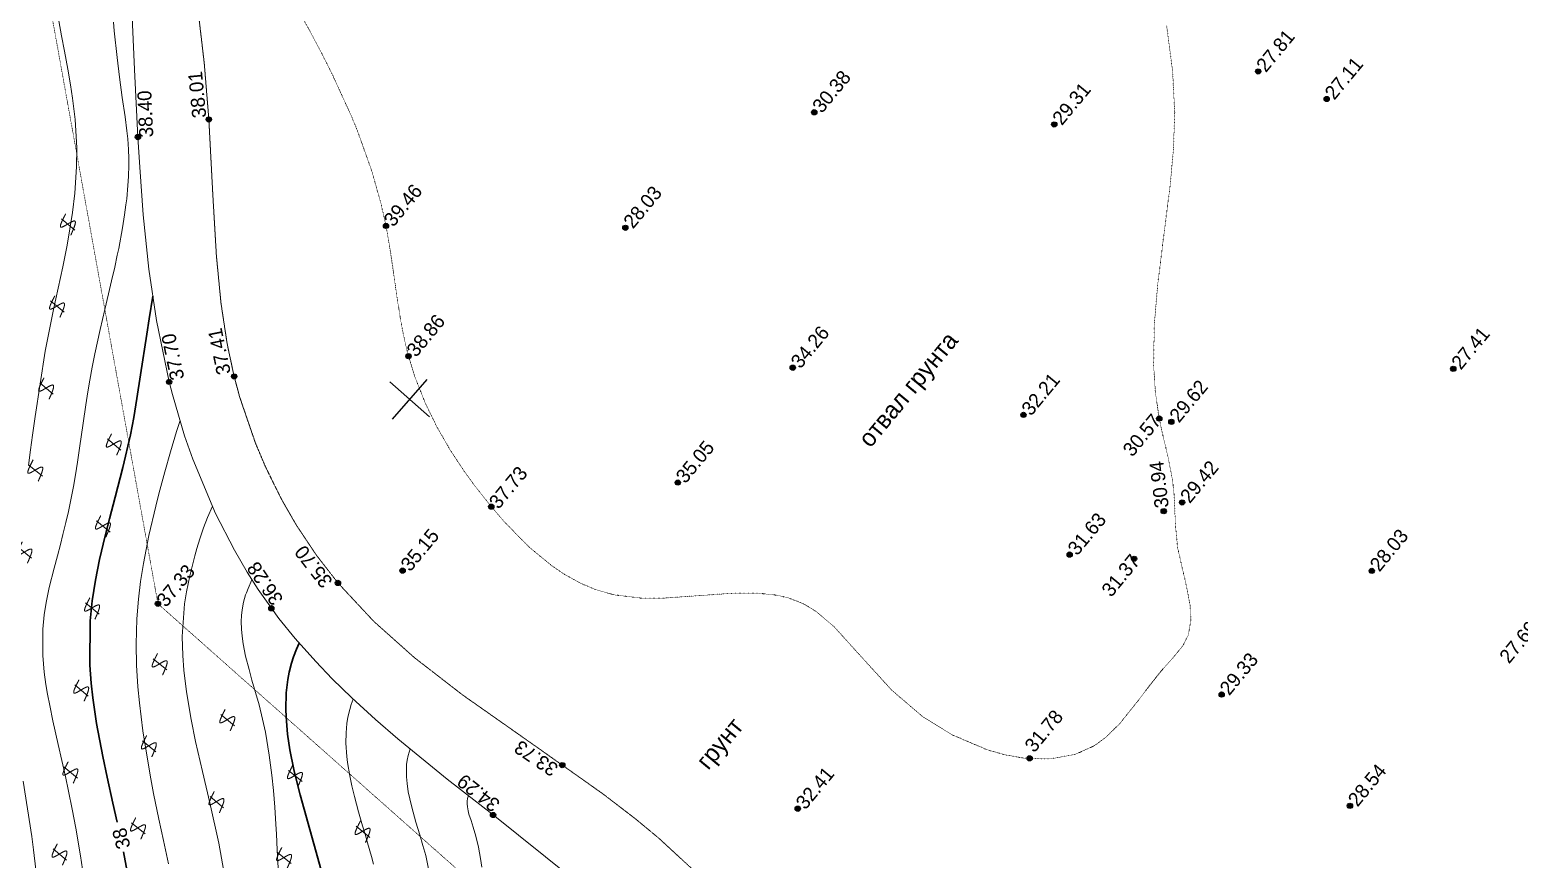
# Model space of a CAD drawing. Header units: millimetres. Extents: x -2893842 to -949497, y -1203244 to 262218.
# Drawn here: x -2119264 to -2034347, y -256348 to -209063 of the extents above; entities that cross this region are included whole.
import ezdxf

# ---------------------------------------------------------------- set-up
doc = ezdxf.new("R2010")
doc.units = ezdxf.units.MM
doc.linetypes.add('g5_05x2', pattern=[3.5, 2.5, -1])
doc.linetypes.add('g5_366', pattern=[0.85, 0.1, -0.75])
doc.layers.get('0').update_dxf_attribs({"lineweight": 5})
for name, color, linetype in [('!!!_ Размеры', 7, 'Continuous'), ('02_сетка', 253, 'Continuous'), ('10_Границы покрытий и угодий', 253, 'Continuous'), ('13_Растительность', 253, 'Continuous'), ('19_Горизонтали', 253, 'Continuous'), ('61_Отметки высоты поверхности', 253, 'Continuous')]:
    doc.layers.add(name, color=color, linetype=linetype)
doc.styles.add('LIKE17', font='d431.shx')
doc.styles.add('LIKE36', font='pragmai.shx')

# ---------------------------------------------------------------- blocks, each defined once
blk = doc.blocks.new('g5_330')
blk.add_hatch(color=0).paths.add_polyline_path([(-0.15, 0, 1), (0.15, 0, 1)])
at = {"color": 0}
blk.add_circle((0, 0), 0.15, dxfattribs=at)
blk = doc.blocks.new('g5_411')
at = {"color": 0, "linetype": 'Continuous', "lineweight": 15}
for points in [[(0.375, 1), (0.365, 0.998), (0.355, 0.996), (0.346, 0.994), (0.336, 0.991), (0.326, 0.989), (0.316, 0.987), (0.307, 0.985), (0.297, 0.983), (0.287, 0.981), (0.277, 0.979), (0.268, 0.976), (0.258, 0.974), (0.248, 0.972), (0.238, 0.97), (0.228, 0.968), (0.219, 0.966), (0.209, 0.963), (0.199, 0.961), (0.189, 0.959), (0.18, 0.957), (0.17, 0.955), (0.16, 0.952), (0.15, 0.95), (0.141, 0.948), (0.131, 0.946), (0.121, 0.943), (0.111, 0.941), (0.102, 0.939), (0.092, 0.937), (0.082, 0.934), (0.073, 0.932), (0.063, 0.93), (0.053, 0.927), (0.043, 0.925), (0.034, 0.923), (0.024, 0.92), (0.014, 0.918), (0.005, 0.915), (-0.005, 0.913), (-0.015, 0.911), (-0.025, 0.908), (-0.034, 0.906), (-0.044, 0.903), (-0.054, 0.901), (-0.063, 0.898), (-0.073, 0.895), (-0.083, 0.893), (-0.092, 0.89), (-0.102, 0.887), (-0.111, 0.885), (-0.121, 0.882), (-0.131, 0.879), (-0.14, 0.876), (-0.15, 0.873), (-0.159, 0.87), (-0.169, 0.867), (-0.178, 0.864), (-0.188, 0.861), (-0.197, 0.858), (-0.207, 0.855), (-0.216, 0.852), (-0.226, 0.849), (-0.235, 0.845), (-0.245, 0.842), (-0.254, 0.838), (-0.263, 0.834), (-0.272, 0.831), (-0.282, 0.827), (-0.291, 0.823), (-0.3, 0.818), (-0.309, 0.814), (-0.318, 0.809), (-0.327, 0.805), (-0.335, 0.799), (-0.344, 0.794), (-0.352, 0.788), (-0.36, 0.782), (-0.367, 0.775), (-0.374, 0.768), (-0.379, 0.76), (-0.383, 0.75), (-0.385, 0.741), (-0.384, 0.731), (-0.38, 0.721), (-0.375, 0.713), (-0.369, 0.705), (-0.361, 0.698), (-0.354, 0.692), (-0.346, 0.686), (-0.337, 0.681), (-0.329, 0.675), (-0.32, 0.67), (-0.312, 0.665), (-0.303, 0.661), (-0.294, 0.656), (-0.285, 0.652), (-0.276, 0.647), (-0.267, 0.643), (-0.258, 0.639), (-0.249, 0.635), (-0.239, 0.631), (-0.23, 0.627), (-0.221, 0.623), (-0.212, 0.619), (-0.202, 0.616), (-0.193, 0.612), (-0.184, 0.608), (-0.174, 0.605), (-0.165, 0.601), (-0.156, 0.597), (-0.146, 0.594), (-0.137, 0.59), (-0.128, 0.587), (-0.118, 0.584), (-0.109, 0.58), (-0.099, 0.577), (-0.09, 0.573), (-0.081, 0.57), (-0.071, 0.567), (-0.062, 0.563), (-0.052, 0.56), (-0.043, 0.556), (-0.034, 0.553), (-0.024, 0.55), (-0.015, 0.546), (-0.005, 0.543), (0.004, 0.54), (0.013, 0.536), (0.023, 0.533), (0.032, 0.53), (0.042, 0.526), (0.051, 0.523), (0.061, 0.519), (0.07, 0.516), (0.079, 0.513), (0.089, 0.509), (0.098, 0.506), (0.108, 0.502), (0.117, 0.499), (0.126, 0.495), (0.136, 0.492), (0.145, 0.488), (0.154, 0.485), (0.164, 0.481), (0.173, 0.477), (0.182, 0.474), (0.191, 0.47), (0.201, 0.466), (0.21, 0.462), (0.219, 0.458), (0.228, 0.454), (0.238, 0.45), (0.247, 0.446), (0.256, 0.442), (0.265, 0.438), (0.274, 0.433), (0.283, 0.429), (0.292, 0.425), (0.301, 0.42), (0.309, 0.415), (0.318, 0.41), (0.327, 0.405), (0.335, 0.4), (0.343, 0.394), (0.351, 0.388), (0.359, 0.382), (0.367, 0.375), (0.374, 0.368), (0.38, 0.36), (0.385, 0.352), (0.39, 0.343), (0.392, 0.333), (0.392, 0.323), (0.391, 0.313), (0.387, 0.304), (0.382, 0.295), (0.377, 0.287), (0.37, 0.279), (0.363, 0.272), (0.356, 0.266), (0.348, 0.259), (0.34, 0.253), (0.332, 0.248), (0.323, 0.242), (0.315, 0.237), (0.306, 0.232), (0.298, 0.227), (0.289, 0.222), (0.28, 0.217), (0.271, 0.213), (0.262, 0.208), (0.253, 0.204), (0.244, 0.2), (0.235, 0.196), (0.226, 0.192), (0.217, 0.188), (0.207, 0.184), (0.198, 0.18), (0.189, 0.176), (0.179, 0.173), (0.17, 0.169), (0.161, 0.165), (0.151, 0.162), (0.142, 0.158), (0.133, 0.155), (0.123, 0.151), (0.114, 0.148), (0.105, 0.145), (0.095, 0.141), (0.086, 0.138), (0.076, 0.135), (0.067, 0.132), (0.057, 0.129), (0.048, 0.125), (0.038, 0.122), (0.029, 0.119), (0.019, 0.116), (0.01, 0.113), (0, 0.11), (-0.009, 0.107), (-0.019, 0.104), (-0.028, 0.101), (-0.038, 0.098), (-0.048, 0.095), (-0.057, 0.092), (-0.067, 0.089), (-0.076, 0.086), (-0.086, 0.083), (-0.095, 0.08), (-0.105, 0.078), (-0.115, 0.075), (-0.124, 0.072), (-0.134, 0.069), (-0.143, 0.066), (-0.153, 0.063), (-0.162, 0.061), (-0.172, 0.058), (-0.182, 0.055), (-0.191, 0.052), (-0.201, 0.049), (-0.21, 0.047), (-0.22, 0.044), (-0.23, 0.041), (-0.239, 0.038), (-0.249, 0.036), (-0.259, 0.033), (-0.268, 0.03), (-0.278, 0.027), (-0.287, 0.025), (-0.297, 0.022), (-0.307, 0.019), (-0.316, 0.017), (-0.326, 0.014), (-0.336, 0.011), (-0.345, 0.008), (-0.355, 0.006), (-0.364, 0.003), (-0.374, 0), (-0.375, 0)], [(0, 1), (0, 0)]]:
    blk.add_lwpolyline(points, dxfattribs=at)
blk = doc.blocks.new('Топо_07.04.17')
at = {"layer": '02_сетка', "linetype": 'Continuous'}
for p, q in [((-182810, -98401), (-180588, -96385)), ((-180691, -98504), (-182707, -96283))]:
    blk.add_line(p, q, dxfattribs=at)
at = {"layer": '10_Границы покрытий и угодий', "linetype": 'g5_366', "lineweight": 20}
blk.add_lwpolyline([(-253256, -136421), (-257289, -111615), (-257226, -84968), (-249683, -84247), (-251516, -65183), (-261796, -65589), (-262936, -17292), (-244466, -16022), (-244810, -12981), (-203656, -10152), (-197276, -107357), (-175782, -131278)], close=True, dxfattribs=at)
at = {"layer": '10_Границы покрытий и угодий', "linetype": 'Continuous', "lineweight": 20}
blk.add_lwpolyline([(-172946, -128215), (-179649, -121475), (-182012, -119144), (-184545, -116553), (-185692, -115312), (-186899, -113930), (-187887, -112724), (-188709, -111650), (-189727, -110203), (-190512, -108966), (-190880, -108340), (-191504, -107190), (-192017, -106146), (-192604, -104819), (-193438, -102609), (-194371, -99397), (-194683, -98019), (-195113, -95599), (-195216, -94861), (-195546, -91300), (-195642, -88342), (-195610, -85234), (-195503, -82501), (-195411, -80791), (-195168, -76945), (-194875, -72647)], dxfattribs=at)
at = {"layer": '10_Границы покрытий и угодий', "linetype": 'g5_05x2', "lineweight": 20}
blk.add_lwpolyline([(-191201, -70474), (-191179, -77041), (-191279, -80249), (-191533, -84449), (-191728, -88023), (-191772, -90748), (-191683, -93093), (-191498, -94970), (-191314, -96185), (-190719, -98885), (-190287, -100343), (-189563, -102335), (-188922, -103804), (-187983, -105630), (-186944, -107335), (-185159, -109745), (-183086, -112064), (-180604, -114478), (-176852, -117807), (-173282, -120992), (-171606, -122609), (-170415, -123848), (-168703, -125827)], dxfattribs=at)
at = {"layer": '10_Границы покрытий и угодий', "linetype": 'g5_366', "lineweight": 20}
blk.add_lwpolyline([(-185571, -74489), (-185002, -75860), (-184505, -77117), (-184024, -78410), (-183189, -80955), (-182924, -81894), (-182379, -84223), (-182068, -86121), (-181929, -87417), (-181852, -88660), (-181803, -90110), (-181758, -91702), (-181692, -93036), (-181595, -94141), (-181490, -94942), (-181258, -96168), (-180845, -97697), (-180323, -99165), (-179740, -100506), (-179131, -101713), (-178577, -102697), (-177769, -103997), (-177118, -104953), (-175875, -106542), (-174692, -107762), (-174045, -108312), (-173202, -108910), (-172399, -109362), (-171379, -109783), (-169901, -110135), (-168527, -110291), (-166230, -110388), (-164688, -110453), (-163238, -110607), (-162153, -110849), (-161488, -111087), (-160677, -111526), (-160052, -112013), (-159123, -112996), (-157551, -115184), (-156260, -116969), (-154667, -118677), (-153121, -119888), (-151235, -120957), (-150266, -121353), (-149185, -121672), (-147726, -121881), (-146289, -121784), (-145148, -121419), (-144406, -120995), (-143565, -120331), (-142317, -119090), (-141755, -118496), (-140888, -117623), (-140122, -116941), (-139479, -116317), (-139103, -115746), (-138857, -114902), (-138812, -114062), (-138901, -112953), (-139151, -110747), (-139128, -109410), (-139009, -107749), (-139003, -106898), (-139103, -105614), (-139278, -104152), (-139361, -103301), (-139412, -101827), (-139336, -100226), (-139042, -97965), (-138586, -95690), (-137948, -93046), (-137233, -90105), (-136817, -88084), (-136518, -86038), (-136372, -83695), (-136419, -81093)], dxfattribs=at)
at = {"layer": '19_Горизонтали', "linetype": 'Continuous', "lineweight": 20}
for points in [[(-203219, -122666), (-203273, -121131), (-203367, -119542), (-203452, -118438), (-203544, -117393), (-203628, -116542), (-203827, -114698), (-203978, -113316), (-204062, -112421), (-204109, -111770), (-204137, -111219), (-204153, -110506), (-204130, -109553), (-203959, -108055), (-203787, -107258), (-203595, -106563), (-203329, -105745), (-202930, -104666), (-202665, -103989), (-202424, -103375), (-202209, -102822), (-201966, -102169), (-201750, -101552), (-201540, -100910), (-201311, -100162), (-201123, -99516), (-200931, -98823), (-200720, -98038), (-200357, -96652), (-200085, -95622), (-199885, -94893), (-199701, -94244), (-199489, -93535), (-199253, -92794), (-198795, -91451), (-198400, -90350), (-198085, -89479), (-197828, -88764), (-197561, -88005), (-197337, -87346), (-197216, -86978), (-196865, -85842), (-196665, -85121), (-196524, -84560), (-196444, -84214), (-196291, -83473), (-196203, -82965), (-196112, -82322), (-196070, -81943), (-196028, -81434), (-196000, -80829), (-195995, -80372), (-196009, -79555), (-196045, -78458), (-196072, -77273), (-196081, -76156), (-196068, -74617), (-196058, -74129)], [(-199148, -73692), (-199084, -74575), (-199018, -75462), (-198947, -76486), (-198897, -77392), (-198868, -78175), (-198859, -79397), (-198944, -81018), (-199074, -82079), (-199349, -83568), (-199605, -84641), (-200123, -86463), (-200502, -87652), (-201292, -90010), (-202040, -92322), (-203036, -95953), (-203297, -96999), (-203499, -97819), (-203715, -98694)], [(-206058, -116540), (-205915, -119731), (-205898, -120493), (-205899, -123074)], [(-198352, -122163), (-198487, -120811), (-198608, -119571), (-198739, -118083), (-198819, -117025), (-198947, -114458), (-198961, -112849), (-198940, -111930), (-198875, -110695), (-198765, -109511), (-198563, -108074), (-198348, -106965), (-198114, -105976), (-197844, -104992), (-197354, -103440), (-196774, -101821), (-196515, -101144), (-196028, -99921), (-195583, -98840), (-195117, -97725), (-194842, -97124)], [(-195249, -123038), (-195364, -121310), (-195605, -118961), (-195826, -117141), (-196025, -115402), (-196142, -114126), (-196232, -112534), (-196240, -111289), (-196206, -110444), (-196107, -109359), (-195766, -107528), (-195582, -106874), (-195283, -105974), (-194871, -104886), (-194709, -104483), (-194479, -103940), (-194208, -103348), (-193922, -102790), (-193562, -102181)], [(-192186, -123458), (-192095, -122057), (-192039, -121166), (-192007, -120606), (-191960, -119621), (-191931, -118683), (-191920, -117795), (-191939, -116647), (-192014, -115317), (-192086, -114571), (-192195, -113733), (-192311, -113016), (-192438, -112282), (-192539, -111675), (-192648, -110890), (-192709, -110168), (-192721, -109742), (-192710, -109333), (-192671, -108900), (-192618, -108565), (-192545, -108241), (-192413, -107819), (-192249, -107417), (-192194, -107302), (-192073, -107065), (-191794, -106599)], [(-186737, -123502), (-186805, -123049), (-186936, -122251), (-187023, -121742), (-187110, -121242), (-187246, -120427), (-187379, -119540), (-187456, -118917), (-187511, -118329), (-187551, -117564), (-187553, -117221), (-187519, -116460), (-187447, -115882), (-187341, -115360), (-187239, -114998), (-187089, -114581), (-186972, -114314), (-186823, -114018)], [(-183635, -124207), (-183726, -123345), (-183817, -122748), (-183926, -122128), (-184062, -121383), (-184204, -120510), (-184265, -120031), (-184301, -119610), (-184318, -119148), (-184308, -118752), (-184271, -118371), (-184219, -118069), (-184159, -117826), (-184075, -117565), (-183914, -117199)], [(-180619, -124357), (-180633, -123865), (-180679, -123208), (-180761, -122559), (-180855, -122028), (-180934, -121655), (-181006, -121273), (-181032, -121073), (-181046, -120851), (-181042, -120685), (-181022, -120526), (-180981, -120369), (-180919, -120222)]]:
    blk.add_lwpolyline(points, dxfattribs=at)
at = {"layer": '19_Горизонтали', "linetype": 'Continuous', "lineweight": 30}
for points in [[(-200994, -119467), (-201110, -118372), (-201269, -116856), (-201384, -115647), (-201518, -113753), (-201567, -112267), (-201564, -111428), (-201526, -110394), (-201228, -107879), (-200985, -106763), (-200670, -105616), (-200304, -104480), (-199833, -103167), (-199477, -102234), (-199009, -101036), (-198383, -99409), (-197747, -97602), (-197453, -96653), (-197150, -95594), (-196791, -94275), (-196174, -92014), (-195940, -91163), (-195591, -89894)], [(-189562, -124920), (-189678, -123920), (-189844, -122800), (-190121, -121119), (-190316, -119940), (-190448, -119088), (-190553, -118330), (-190637, -117621), (-190734, -116483), (-190767, -115578), (-190763, -115084), (-190742, -114569), (-190711, -114167), (-190577, -113221), (-190403, -112479), (-190275, -112067), (-190087, -111576), (-189933, -111238), (-189717, -110828), (-189520, -110497)], [(-202645, -141047), (-202377, -138325), (-202268, -137332), (-201878, -134858), (-201716, -134058), (-201531, -133182), (-201297, -132081), (-201088, -131041), (-201088, -131041), (-200800, -129279), (-200678, -128123), (-200606, -126889), (-200587, -125276), (-200663, -123245), (-200823, -121180)]]:
    blk.add_lwpolyline(points, dxfattribs=at)
at = {"layer": '13_Растительность', "linetype": 'Continuous', "lineweight": 20, "xscale": 999.9999999999995, "yscale": 999.9999999999995, "zscale": 999.9999999999995, "rotation": 43.98139083737546}
for p in [(-199574, -85658, -67200), (-200716, -90234, -67200), (-201859, -94811, -67200), (-198386, -98409, -67200), (-203001, -99387, -67200), (-199529, -102985, -67200), (-204143, -103964, -67200), (-200671, -107562, -67200), (-197199, -111160, -67200), (-201813, -112138, -67200), (-193727, -114758, -67200), (-198341, -115736, -67200), (-202955, -116715, -67200), (-190254, -118355, -67200), (-194869, -119334, -67200), (-199483, -120313, -67200), (-204097, -121292, -67200), (-186782, -121953, -67200), (-191397, -122932, -67200)]:
    blk.add_blockref('g5_411', p, dxfattribs=at)
at = {"layer": '61_Отметки высоты поверхности', "linetype": 'Continuous', "lineweight": 20, "xscale": 999.9999999999995, "yscale": 999.9999999999995, "zscale": 999.9999999999995, "rotation": 43.98139083737546}
for p in [(-195411, -80791, -67200), (-191279, -80249, -67200), (-156935, -83733, -67200), (-131524, -84274, -67200), (-143419, -85965, -67200), (-127822, -86273, -67200), (-181929, -87417, -67200), (-168380, -89062, -67200), (-195216, -94861, -67200), (-191498, -94970, -67200), (-181490, -94942, -67200), (-159797, -98067, -67200), (-147031, -102220, -67200), (-122385, -102373, -67200), (-139361, -103301, -67200), (-138696, -103562, -67200), (-177769, -103997, -67200), (-167047, -103832, -67200), (-183202, -107055, -67200), (-197276, -107357, 19420), (-186944, -107335, -67200), (-190880, -108340, -67200), (-139703, -108574, -67200), (-138604, -108199, -67200), (-145312, -110432, -67200), (-141685, -111081, -67200), (-128301, -113294, -67200), (-175408, -119095, -67200), (-137600, -119335, -67200), (-179649, -121475, -67200), (-148887, -121715, -67200), (-162348, -123078, -67200), (-131049, -126464, -67200)]:
    blk.add_blockref('g5_330', p, dxfattribs=at)
at = {"layer": '10_Границы покрытий и угодий', "linetype": 'Continuous', "lineweight": 15, "style": 'LIKE36'}
for s, p in [('отвал грунта', (-155922, -103151, -67200)), ('грунт', (-167179, -120359, -67200))]:
    blk.add_text(s, height=1000, rotation=43.98139, dxfattribs=at).set_placement(p)
at = {"layer": '19_Горизонтали', "linetype": 'Continuous', "lineweight": 15, "style": 'LIKE36'}
blk.add_text('38', height=800, rotation=98.11282, dxfattribs=at).set_placement((-200381, -120952, -67200))
at = {"layer": '61_Отметки высоты поверхности', "linetype": 'Continuous', "lineweight": 15, "style": 'LIKE17'}
for s, rotation, p in [('38.01', 88.91549, (-191408, -80117, -67200)), ('38.40', 86.14642, (-194537, -80892, -67200)), ('30.38', 43.98139, (-156514, -83882, -67200)), ('27.81', 43.98139, (-131103, -84424, -67200)), ('29.31', 43.98139, (-142998, -86115, -67200)), ('27.11', 43.98139, (-127402, -86423, -67200)), ('39.46', 43.98139, (-181522, -87569, -67200)), ('28.03', 43.98139, (-167959, -89212, -67200)), ('37.70', 95.20784, (-194327, -94763, -67200)), ('37.41', 95.03087, (-191663, -94760, -67200)), ('38.86', 43.98139, (-181067, -95095, -67200)), ('34.26', 43.98139, (-159376, -98216, -67200)), ('32.21', 43.98139, (-146610, -102370, -67200)), ('27.41', 43.98139, (-121964, -102523, -67200)), ('35.05', 43.98139, (-166626, -103981, -67200)), ('29.62', 43.98139, (-138275, -103712, -67200)), ('37.73', 43.98139, (-177374, -104232, -67200)), ('30.57', 43.98139, (-141133, -105342, -67200)), ('35.70', 121.3545, (-187188, -107195, -67200)), ('35.15', 43.98139, (-182781, -107204, -67200)), ('37.33', 43.98139, (-196843, -107654, -67200)), ('36.28', 117.54349, (-190107, -107904, -67200)), ('30.94', 90.44917, (-139385, -108378, -67200)), ('29.42', 43.98139, (-138184, -108348, -67200)), ('31.63', 43.98139, (-144891, -110581, -67200)), ('31.37', 43.98139, (-143234, -113154, -67200)), ('28.03', 43.98139, (-127880, -113443, -67200)), ('29.33', 43.98139, (-137180, -119484, -67200)), ('27.69', 43.98139, (-121128, -119481, -67200)), ('33.73', 139.40369, (-175571, -119115, -67200)), ('34.29', 135.40122, (-179103, -120796, -67200)), ('31.78', 43.98139, (-148594, -121468, -67200)), ('32.41', 43.98139, (-161927, -123228, -67200)), ('28.54', 43.98139, (-130628, -126613, -67200))]:
    blk.add_text(s, height=800, rotation=rotation, dxfattribs=at).set_placement(p)

msp = doc.modelspace()

# ---------------------------------------------------------------- block references
at = {"layer": '!!!_ Размеры', "color": 1, "lineweight": 0, "rotation": 6.471407436947433}
msp.add_blockref('Топо_07.04.17', (-1928038.79367, -112877.83782), dxfattribs=at)

doc.saveas('drawing.dxf')
